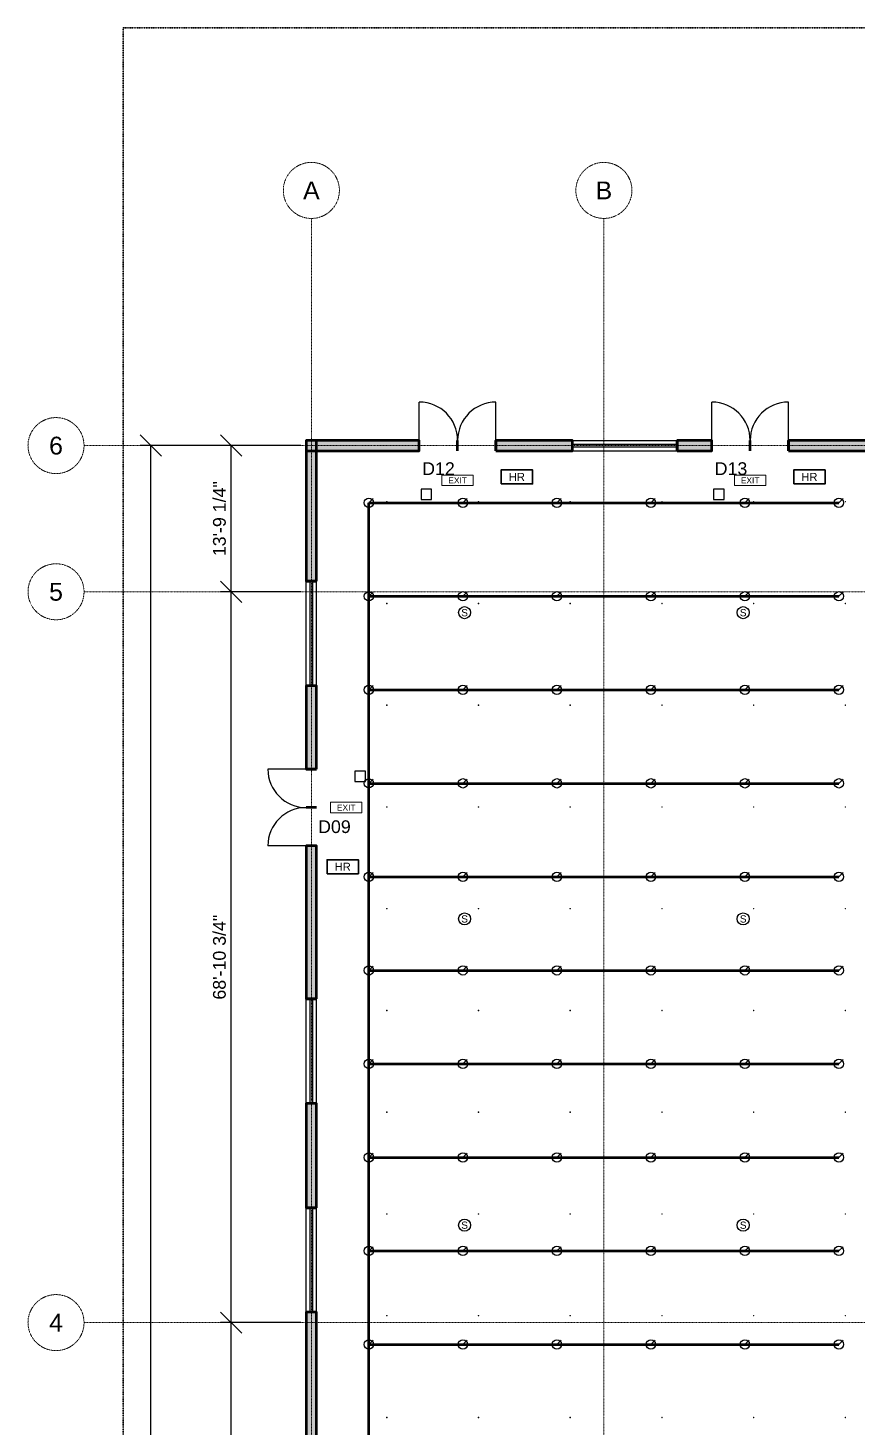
# Model space of a CAD drawing. Header units: inches. Extents: x -108 to 4832, y -12 to 3555.
# Drawn here: x -108 to 829, y 1961 to 3543 of the extents above; entities that cross this region are included whole.
import ezdxf
from ezdxf.enums import TextEntityAlignment as Align

# ---------------------------------------------------------------- set-up
doc = ezdxf.new("R2010")
doc.units = ezdxf.units.IN
doc.header["$LTSCALE"] = 0.03937
doc.header["$MEASUREMENT"] = 0
doc.linetypes.add('CENTER', pattern=[5.08, 3.175, -0.635, 0.635, -0.635])
doc.linetypes.add('PHANTOM', pattern=[6.35, 3.175, -0.635, 0.635, -0.635, 0.635, -0.635])
for name, color, linetype, lineweight in [('A-ANNO-DIMS', 1, 'Continuous', 18), ('A-ANNO-SYMB', 2, 'Continuous', 18), ('A-DOOR', 3, 'Continuous', 25), ('A-GLAZ', 4, 'Continuous', 25), ('A-WALL', 7, 'Continuous', 50), ('A-WALL-PATT', 8, 'Continuous', 9), ('C-PROP-LINE', 1, 'PHANTOM', 35), ('E-ANNO-TEXT', 52, 'Continuous', 18), ('E-FALM', 230, 'Continuous', 25), ('E-LITE-EMER', 40, 'Continuous', 18), ('FP-ANNO-TEXT', 14, 'Continuous', 18), ('FP-HOSE', 20, 'Continuous', 35), ('FP-SPRK-HEAD', 1, 'Continuous', 25), ('FP-SPRK-PIPE', 12, 'Continuous', 50), ('M-HVAC-SCD', 4, 'Continuous', 18), ('S-GRID', 1, 'CENTER', 13)]:
    doc.layers.add(name, color=color, linetype=linetype, lineweight=lineweight)
doc.styles.add('NCS-ARIAL', font='arial.ttf')
doc.dimstyles.new('ARCH-48', dxfattribs={"dimscale": 192, "dimtxt": 0.075, "dimasz": 0.0625, "dimexe": 0.0625, "dimexo": 0.0625, "dimgap": 0.03125, "dimtad": 1, "dimdec": 4, "dimzin": 3, "dimdsep": 46, "dimlunit": 4, "dimtxsty": 'NCS-ARIAL', "dimtsz": 0.0625, "dimcen": 2.5, "dimclrd": 256, "dimclre": 256, "dimclrt": 256, "dimazin": 3, "dimtfac": 1, "dimtmove": 0, "dimatfit": 3, "dimarcsym": 0})

msp = doc.modelspace()

# ---------------------------------------------------------------- hatches: boundary and pattern name
at = {"layer": 'A-WALL-PATT'}
for points in [[(206.69291, 3064.96063), (334.64567, 3064.96063), (334.64567, 3076.77165), (206.69291, 3076.77165)], [(218.50394, 2917.32283), (218.50394, 3076.77165), (206.69291, 3076.77165), (206.69291, 2917.32283)], [(421.25984, 3064.96063), (507.87402, 3064.96063), (507.87402, 3076.77165), (421.25984, 3076.77165)], [(625.98425, 3064.96063), (665.35433, 3064.96063), (665.35433, 3076.77165), (625.98425, 3076.77165)], [(751.9685, 3064.96063), (1181.10236, 3064.96063), (1181.10236, 3076.77165), (751.9685, 3076.77165)], [(218.50394, 2704.72441), (218.50394, 2799.2126), (206.69291, 2799.2126), (206.69291, 2704.72441)], [(218.50394, 2444.88189), (218.50394, 2618.11024), (206.69291, 2618.11024), (206.69291, 2444.88189)], [(218.50394, 2208.66142), (218.50394, 2326.77165), (206.69291, 2326.77165), (206.69291, 2208.66142)], [(218.50394, 1885.82677), (218.50394, 2090.55118), (206.69291, 2090.55118), (206.69291, 1885.82677)]]:
    msp.add_hatch(color=256, dxfattribs=at).paths.add_polyline_path(points)

# ---------------------------------------------------------------- linework, layer by layer
at = {"layer": 'A-DOOR'}
for p, q in [((334.64567, 3076.77165), (334.64567, 3120.07874)), ((421.25984, 3076.77165), (421.25984, 3120.07874)), ((665.35433, 3076.77165), (665.35433, 3120.07874)), ((751.9685, 3076.77165), (751.9685, 3120.07874)), ((206.69291, 2704.72441), (163.38583, 2704.72441)), ((206.69291, 2618.11024), (163.38583, 2618.11024))]:
    msp.add_line(p, q, dxfattribs=at)
for centre, start, end in [((334.64567, 3076.77165), 0, 90), ((421.25984, 3076.77165), 90, 180), ((665.35433, 3076.77165), 0, 90), ((751.9685, 3076.77165), 90, 180), ((206.69291, 2704.72441), 180, -90), ((206.69291, 2618.11024), 90, 180)]:
    msp.add_arc(centre, 43.30709, start, end, dxfattribs=at)
at = {"layer": 'A-GLAZ'}
for p, q in [((507.87402, 3076.77165), (625.98425, 3076.77165)), ((507.87402, 3072.34252), (625.98425, 3072.34252)), ((507.87402, 3069.38976), (625.98425, 3069.38976)), ((507.87402, 3064.96063), (625.98425, 3064.96063)), ((206.69291, 2799.2126), (206.69291, 2917.32283)), ((211.12205, 2799.2126), (211.12205, 2917.32283)), ((214.0748, 2799.2126), (214.0748, 2917.32283)), ((218.50394, 2799.2126), (218.50394, 2917.32283)), ((206.69291, 2326.77165), (206.69291, 2444.88189)), ((211.12205, 2326.77165), (211.12205, 2444.88189)), ((214.0748, 2326.77165), (214.0748, 2444.88189)), ((218.50394, 2326.77165), (218.50394, 2444.88189)), ((206.69291, 2090.55118), (206.69291, 2208.66142)), ((211.12205, 2090.55118), (211.12205, 2208.66142)), ((214.0748, 2090.55118), (214.0748, 2208.66142)), ((218.50394, 2090.55118), (218.50394, 2208.66142))]:
    msp.add_line(p, q, dxfattribs=at)
at = {"layer": 'A-WALL'}
for p, q in [((334.64567, 3064.96063), (334.64567, 3076.77165)), ((377.95276, 3064.96063), (377.95276, 3076.77165)), ((377.95276, 3064.96063), (377.95276, 3076.77165)), ((421.25984, 3064.96063), (421.25984, 3076.77165)), ((507.87402, 3064.96063), (507.87402, 3076.77165)), ((625.98425, 3064.96063), (625.98425, 3076.77165)), ((665.35433, 3064.96063), (665.35433, 3076.77165)), ((708.66142, 3064.96063), (708.66142, 3076.77165)), ((708.66142, 3064.96063), (708.66142, 3076.77165)), ((751.9685, 3064.96063), (751.9685, 3076.77165)), ((218.50394, 2917.32283), (206.69291, 2917.32283)), ((218.50394, 2799.2126), (206.69291, 2799.2126)), ((218.50394, 2704.72441), (206.69291, 2704.72441)), ((218.50394, 2661.41732), (206.69291, 2661.41732)), ((218.50394, 2661.41732), (206.69291, 2661.41732)), ((218.50394, 2618.11024), (206.69291, 2618.11024)), ((218.50394, 2444.88189), (206.69291, 2444.88189)), ((218.50394, 2326.77165), (206.69291, 2326.77165)), ((218.50394, 2208.66142), (206.69291, 2208.66142)), ((218.50394, 2090.55118), (206.69291, 2090.55118))]:
    msp.add_line(p, q, dxfattribs=at)
for points in [[(206.69291, 3064.96063), (334.64567, 3064.96063), (334.64567, 3076.77165), (206.69291, 3076.77165)], [(218.50394, 2917.32283), (218.50394, 3076.77165), (206.69291, 3076.77165), (206.69291, 2917.32283)], [(421.25984, 3064.96063), (507.87402, 3064.96063), (507.87402, 3076.77165), (421.25984, 3076.77165)], [(625.98425, 3064.96063), (665.35433, 3064.96063), (665.35433, 3076.77165), (625.98425, 3076.77165)], [(751.9685, 3064.96063), (1181.10236, 3064.96063), (1181.10236, 3076.77165), (751.9685, 3076.77165)], [(218.50394, 2704.72441), (218.50394, 2799.2126), (206.69291, 2799.2126), (206.69291, 2704.72441)], [(218.50394, 2444.88189), (218.50394, 2618.11024), (206.69291, 2618.11024), (206.69291, 2444.88189)], [(218.50394, 2208.66142), (218.50394, 2326.77165), (206.69291, 2326.77165), (206.69291, 2208.66142)], [(218.50394, 1885.82677), (218.50394, 2090.55118), (206.69291, 2090.55118), (206.69291, 1885.82677)]]:
    msp.add_lwpolyline(points, close=True, dxfattribs=at)
at = {"layer": 'C-PROP-LINE'}
msp.add_lwpolyline([(0, 0), (4724.40945, 0), (4724.40945, 3543.30709), (0, 3543.30709)], close=True, dxfattribs=at)
at = {"layer": 'E-FALM'}
for points in [[(336.61417, 3009.84252), (348.4252, 3009.84252), (348.4252, 3021.65354), (336.61417, 3021.65354)], [(667.32283, 3009.84252), (679.13386, 3009.84252), (679.13386, 3021.65354), (667.32283, 3021.65354)], [(261.81102, 2690.94488), (273.62205, 2690.94488), (273.62205, 2702.75591), (261.81102, 2702.75591)]]:
    msp.add_lwpolyline(points, close=True, dxfattribs=at)
for centre in [(385.82677, 2881.88976), (700.7874, 2881.88976), (385.82677, 2535.43307), (700.7874, 2535.43307), (385.82677, 2188.97638), (700.7874, 2188.97638)]:
    msp.add_circle(centre, 6.80315, dxfattribs=at)
at = {"layer": 'E-LITE-EMER'}
for points in [[(360.23622, 3025.59055), (395.66929, 3025.59055), (395.66929, 3037.40157), (360.23622, 3037.40157)], [(690.94488, 3025.59055), (726.37795, 3025.59055), (726.37795, 3037.40157), (690.94488, 3037.40157)], [(234.25197, 2655.51181), (269.68504, 2655.51181), (269.68504, 2667.32283), (234.25197, 2667.32283)]]:
    msp.add_lwpolyline(points, close=True, dxfattribs=at)
at = {"layer": 'FP-HOSE'}
for points in [[(427.16535, 3027.55906), (462.59843, 3027.55906), (462.59843, 3043.30709), (427.16535, 3043.30709)], [(757.87402, 3027.55906), (793.30709, 3027.55906), (793.30709, 3043.30709), (757.87402, 3043.30709)], [(230.31496, 2586.61417), (265.74803, 2586.61417), (265.74803, 2602.3622), (230.31496, 2602.3622)]]:
    msp.add_lwpolyline(points, close=True, dxfattribs=at)
at = {"layer": 'FP-SPRK-HEAD'}
for p, q in [((277.55906, 3006.16227), (282.32126, 3010.92448)), ((383.85827, 3006.16227), (388.62047, 3010.92448)), ((490.15748, 3006.16227), (494.91969, 3010.92448)), ((596.45669, 3006.16227), (601.2189, 3010.92448)), ((702.75591, 3006.16227), (707.51811, 3010.92448)), ((809.05512, 3006.16227), (813.81732, 3010.92448)), ((277.55906, 2900.37658), (282.32126, 2905.13879)), ((383.85827, 2900.37658), (388.62047, 2905.13879)), ((490.15748, 2900.37658), (494.91969, 2905.13879)), ((596.45669, 2900.37658), (601.2189, 2905.13879)), ((702.75591, 2900.37658), (707.51811, 2905.13879)), ((809.05512, 2900.37658), (813.81732, 2905.13879)), ((277.55906, 2794.59089), (282.32126, 2799.3531)), ((383.85827, 2794.59089), (388.62047, 2799.3531)), ((490.15748, 2794.59089), (494.91969, 2799.3531)), ((596.45669, 2794.59089), (601.2189, 2799.3531)), ((702.75591, 2794.59089), (707.51811, 2799.3531)), ((809.05512, 2794.59089), (813.81732, 2799.3531)), ((277.55906, 2688.8052), (282.32126, 2693.56741)), ((383.85827, 2688.8052), (388.62047, 2693.56741)), ((490.15748, 2688.8052), (494.91969, 2693.56741)), ((596.45669, 2688.8052), (601.2189, 2693.56741)), ((702.75591, 2688.8052), (707.51811, 2693.56741)), ((809.05512, 2688.8052), (813.81732, 2693.56741)), ((277.55906, 2583.01951), (282.32126, 2587.78172)), ((383.85827, 2583.01951), (388.62047, 2587.78172)), ((490.15748, 2583.01951), (494.91969, 2587.78172)), ((596.45669, 2583.01951), (601.2189, 2587.78172)), ((702.75591, 2583.01951), (707.51811, 2587.78172)), ((809.05512, 2583.01951), (813.81732, 2587.78172)), ((277.55906, 2477.23382), (282.32126, 2481.99603)), ((383.85827, 2477.23382), (388.62047, 2481.99603)), ((490.15748, 2477.23382), (494.91969, 2481.99603)), ((596.45669, 2477.23382), (601.2189, 2481.99603)), ((702.75591, 2477.23382), (707.51811, 2481.99603)), ((809.05512, 2477.23382), (813.81732, 2481.99603)), ((277.55906, 2371.44813), (282.32126, 2376.21034)), ((383.85827, 2371.44813), (388.62047, 2376.21034)), ((490.15748, 2371.44813), (494.91969, 2376.21034)), ((596.45669, 2371.44813), (601.2189, 2376.21034)), ((702.75591, 2371.44813), (707.51811, 2376.21034)), ((809.05512, 2371.44813), (813.81732, 2376.21034)), ((277.55906, 2265.66244), (282.32126, 2270.42465)), ((383.85827, 2265.66244), (388.62047, 2270.42465)), ((490.15748, 2265.66244), (494.91969, 2270.42465)), ((596.45669, 2265.66244), (601.2189, 2270.42465)), ((702.75591, 2265.66244), (707.51811, 2270.42465)), ((809.05512, 2265.66244), (813.81732, 2270.42465)), ((277.55906, 2159.87675), (282.32126, 2164.63896)), ((383.85827, 2159.87675), (388.62047, 2164.63896)), ((490.15748, 2159.87675), (494.91969, 2164.63896)), ((596.45669, 2159.87675), (601.2189, 2164.63896)), ((702.75591, 2159.87675), (707.51811, 2164.63896)), ((809.05512, 2159.87675), (813.81732, 2164.63896)), ((277.55906, 2054.09106), (282.32126, 2058.85327)), ((383.85827, 2054.09106), (388.62047, 2058.85327)), ((490.15748, 2054.09106), (494.91969, 2058.85327)), ((596.45669, 2054.09106), (601.2189, 2058.85327)), ((702.75591, 2054.09106), (707.51811, 2058.85327)), ((809.05512, 2054.09106), (813.81732, 2058.85327))]:
    msp.add_line(p, q, dxfattribs=at)
for centre in [(277.55906, 3006.16227), (383.85827, 3006.16227), (490.15748, 3006.16227), (596.45669, 3006.16227), (702.75591, 3006.16227), (809.05512, 3006.16227), (277.55906, 2900.37658), (383.85827, 2900.37658), (490.15748, 2900.37658), (596.45669, 2900.37658), (702.75591, 2900.37658), (809.05512, 2900.37658), (277.55906, 2794.59089), (383.85827, 2794.59089), (490.15748, 2794.59089), (596.45669, 2794.59089), (702.75591, 2794.59089), (809.05512, 2794.59089), (277.55906, 2688.8052), (383.85827, 2688.8052), (490.15748, 2688.8052), (596.45669, 2688.8052), (702.75591, 2688.8052), (809.05512, 2688.8052), (277.55906, 2583.01951), (383.85827, 2583.01951), (490.15748, 2583.01951), (596.45669, 2583.01951), (702.75591, 2583.01951), (809.05512, 2583.01951), (277.55906, 2477.23382), (383.85827, 2477.23382), (490.15748, 2477.23382), (596.45669, 2477.23382), (702.75591, 2477.23382), (809.05512, 2477.23382), (277.55906, 2371.44813), (383.85827, 2371.44813), (490.15748, 2371.44813), (596.45669, 2371.44813), (702.75591, 2371.44813), (809.05512, 2371.44813), (277.55906, 2265.66244), (383.85827, 2265.66244), (490.15748, 2265.66244), (596.45669, 2265.66244), (702.75591, 2265.66244), (809.05512, 2265.66244), (277.55906, 2159.87675), (383.85827, 2159.87675), (490.15748, 2159.87675), (596.45669, 2159.87675), (702.75591, 2159.87675), (809.05512, 2159.87675), (277.55906, 2054.09106), (383.85827, 2054.09106), (490.15748, 2054.09106), (596.45669, 2054.09106), (702.75591, 2054.09106), (809.05512, 2054.09106)]:
    msp.add_circle(centre, 5.29134, dxfattribs=at)
at = {"layer": 'FP-SPRK-PIPE'}
for p, q in [((277.55906, 3006.16227), (383.85827, 3006.16227)), ((277.55906, 2900.37658), (277.55906, 3006.16227)), ((383.85827, 3006.16227), (490.15748, 3006.16227)), ((490.15748, 3006.16227), (596.45669, 3006.16227)), ((596.45669, 3006.16227), (702.75591, 3006.16227)), ((702.75591, 3006.16227), (809.05512, 3006.16227)), ((277.55906, 2900.37658), (383.85827, 2900.37658)), ((277.55906, 2794.59089), (277.55906, 2900.37658)), ((383.85827, 2900.37658), (490.15748, 2900.37658)), ((490.15748, 2900.37658), (596.45669, 2900.37658)), ((596.45669, 2900.37658), (702.75591, 2900.37658)), ((702.75591, 2900.37658), (809.05512, 2900.37658)), ((277.55906, 2794.59089), (383.85827, 2794.59089)), ((277.55906, 2688.8052), (277.55906, 2794.59089)), ((383.85827, 2794.59089), (490.15748, 2794.59089)), ((490.15748, 2794.59089), (596.45669, 2794.59089)), ((596.45669, 2794.59089), (702.75591, 2794.59089)), ((702.75591, 2794.59089), (809.05512, 2794.59089)), ((277.55906, 2688.8052), (383.85827, 2688.8052)), ((277.55906, 2583.01951), (277.55906, 2688.8052)), ((383.85827, 2688.8052), (490.15748, 2688.8052)), ((490.15748, 2688.8052), (596.45669, 2688.8052)), ((596.45669, 2688.8052), (702.75591, 2688.8052)), ((702.75591, 2688.8052), (809.05512, 2688.8052)), ((277.55906, 2583.01951), (383.85827, 2583.01951)), ((277.55906, 2477.23382), (277.55906, 2583.01951)), ((383.85827, 2583.01951), (490.15748, 2583.01951)), ((490.15748, 2583.01951), (596.45669, 2583.01951)), ((596.45669, 2583.01951), (702.75591, 2583.01951)), ((702.75591, 2583.01951), (809.05512, 2583.01951)), ((277.55906, 2477.23382), (383.85827, 2477.23382)), ((277.55906, 2371.44813), (277.55906, 2477.23382)), ((383.85827, 2477.23382), (490.15748, 2477.23382)), ((490.15748, 2477.23382), (596.45669, 2477.23382)), ((596.45669, 2477.23382), (702.75591, 2477.23382)), ((702.75591, 2477.23382), (809.05512, 2477.23382)), ((277.55906, 2371.44813), (383.85827, 2371.44813)), ((277.55906, 2265.66244), (277.55906, 2371.44813)), ((383.85827, 2371.44813), (490.15748, 2371.44813)), ((490.15748, 2371.44813), (596.45669, 2371.44813)), ((596.45669, 2371.44813), (702.75591, 2371.44813)), ((702.75591, 2371.44813), (809.05512, 2371.44813)), ((277.55906, 2265.66244), (383.85827, 2265.66244)), ((277.55906, 2159.87675), (277.55906, 2265.66244)), ((383.85827, 2265.66244), (490.15748, 2265.66244)), ((490.15748, 2265.66244), (596.45669, 2265.66244)), ((596.45669, 2265.66244), (702.75591, 2265.66244)), ((702.75591, 2265.66244), (809.05512, 2265.66244)), ((277.55906, 2159.87675), (383.85827, 2159.87675)), ((277.55906, 2054.09106), (277.55906, 2159.87675)), ((383.85827, 2159.87675), (490.15748, 2159.87675)), ((490.15748, 2159.87675), (596.45669, 2159.87675)), ((596.45669, 2159.87675), (702.75591, 2159.87675)), ((702.75591, 2159.87675), (809.05512, 2159.87675)), ((277.55906, 2054.09106), (383.85827, 2054.09106)), ((277.55906, 1948.30537), (277.55906, 2054.09106)), ((383.85827, 2054.09106), (490.15748, 2054.09106)), ((490.15748, 2054.09106), (596.45669, 2054.09106)), ((596.45669, 2054.09106), (702.75591, 2054.09106)), ((702.75591, 2054.09106), (809.05512, 2054.09106))]:
    msp.add_line(p, q, dxfattribs=at)
at = {"layer": 'M-HVAC-SCD'}
for p, q in [((297.60266, 3007.10772), (298.19786, 3007.70292)), ((297.60266, 3007.70292), (298.19786, 3007.10772)), ((401.2772, 3007.10772), (401.8724, 3007.70292)), ((401.2772, 3007.70292), (401.8724, 3007.10772)), ((504.95174, 3007.10772), (505.54694, 3007.70292)), ((504.95174, 3007.70292), (505.54694, 3007.10772)), ((608.62628, 3007.10772), (609.22149, 3007.70292)), ((608.62628, 3007.70292), (609.22149, 3007.10772)), ((712.30082, 3007.10772), (712.89603, 3007.70292)), ((712.30082, 3007.70292), (712.89603, 3007.10772)), ((815.97537, 3007.10772), (816.57057, 3007.70292)), ((815.97537, 3007.70292), (816.57057, 3007.10772)), ((297.60266, 2891.99711), (298.19786, 2892.59231)), ((297.60266, 2892.59231), (298.19786, 2891.99711)), ((401.2772, 2891.99711), (401.8724, 2892.59231)), ((401.2772, 2892.59231), (401.8724, 2891.99711)), ((504.95174, 2891.99711), (505.54694, 2892.59231)), ((504.95174, 2892.59231), (505.54694, 2891.99711)), ((608.62628, 2891.99711), (609.22149, 2892.59231)), ((608.62628, 2892.59231), (609.22149, 2891.99711)), ((712.30082, 2891.99711), (712.89603, 2892.59231)), ((712.30082, 2892.59231), (712.89603, 2891.99711)), ((815.97537, 2891.99711), (816.57057, 2892.59231)), ((815.97537, 2892.59231), (816.57057, 2891.99711)), ((297.60266, 2776.8865), (298.19786, 2777.4817)), ((297.60266, 2777.4817), (298.19786, 2776.8865)), ((401.2772, 2776.8865), (401.8724, 2777.4817)), ((401.2772, 2777.4817), (401.8724, 2776.8865)), ((504.95174, 2776.8865), (505.54694, 2777.4817)), ((504.95174, 2777.4817), (505.54694, 2776.8865)), ((608.62628, 2776.8865), (609.22149, 2777.4817)), ((608.62628, 2777.4817), (609.22149, 2776.8865)), ((712.30082, 2776.8865), (712.89603, 2777.4817)), ((712.30082, 2777.4817), (712.89603, 2776.8865)), ((815.97537, 2776.8865), (816.57057, 2777.4817)), ((815.97537, 2777.4817), (816.57057, 2776.8865)), ((297.60266, 2661.77589), (298.19786, 2662.37109)), ((297.60266, 2662.37109), (298.19786, 2661.77589)), ((401.2772, 2661.77589), (401.8724, 2662.37109)), ((401.2772, 2662.37109), (401.8724, 2661.77589)), ((504.95174, 2661.77589), (505.54694, 2662.37109)), ((504.95174, 2662.37109), (505.54694, 2661.77589)), ((608.62628, 2661.77589), (609.22149, 2662.37109)), ((608.62628, 2662.37109), (609.22149, 2661.77589)), ((712.30082, 2661.77589), (712.89603, 2662.37109)), ((712.30082, 2662.37109), (712.89603, 2661.77589)), ((815.97537, 2661.77589), (816.57057, 2662.37109)), ((815.97537, 2662.37109), (816.57057, 2661.77589)), ((297.60266, 2546.66528), (298.19786, 2547.26048)), ((297.60266, 2547.26048), (298.19786, 2546.66528)), ((401.2772, 2546.66528), (401.8724, 2547.26048)), ((401.2772, 2547.26048), (401.8724, 2546.66528)), ((504.95174, 2546.66528), (505.54694, 2547.26048)), ((504.95174, 2547.26048), (505.54694, 2546.66528)), ((608.62628, 2546.66528), (609.22149, 2547.26048)), ((608.62628, 2547.26048), (609.22149, 2546.66528)), ((712.30082, 2546.66528), (712.89603, 2547.26048)), ((712.30082, 2547.26048), (712.89603, 2546.66528)), ((815.97537, 2546.66528), (816.57057, 2547.26048)), ((815.97537, 2547.26048), (816.57057, 2546.66528)), ((297.60266, 2431.55467), (298.19786, 2432.14987)), ((297.60266, 2432.14987), (298.19786, 2431.55467)), ((401.2772, 2431.55467), (401.8724, 2432.14987)), ((401.2772, 2432.14987), (401.8724, 2431.55467)), ((504.95174, 2431.55467), (505.54694, 2432.14987)), ((504.95174, 2432.14987), (505.54694, 2431.55467)), ((608.62628, 2431.55467), (609.22149, 2432.14987)), ((608.62628, 2432.14987), (609.22149, 2431.55467)), ((712.30082, 2431.55467), (712.89603, 2432.14987)), ((712.30082, 2432.14987), (712.89603, 2431.55467)), ((815.97537, 2431.55467), (816.57057, 2432.14987)), ((815.97537, 2432.14987), (816.57057, 2431.55467)), ((297.60266, 2316.44406), (298.19786, 2317.03926)), ((297.60266, 2317.03926), (298.19786, 2316.44406)), ((401.2772, 2316.44406), (401.8724, 2317.03926)), ((401.2772, 2317.03926), (401.8724, 2316.44406)), ((504.95174, 2316.44406), (505.54694, 2317.03926)), ((504.95174, 2317.03926), (505.54694, 2316.44406)), ((608.62628, 2316.44406), (609.22149, 2317.03926)), ((608.62628, 2317.03926), (609.22149, 2316.44406)), ((712.30082, 2316.44406), (712.89603, 2317.03926)), ((712.30082, 2317.03926), (712.89603, 2316.44406)), ((815.97537, 2316.44406), (816.57057, 2317.03926)), ((815.97537, 2317.03926), (816.57057, 2316.44406)), ((297.60266, 2201.33345), (298.19786, 2201.92865)), ((297.60266, 2201.92865), (298.19786, 2201.33345)), ((401.2772, 2201.33345), (401.8724, 2201.92865)), ((401.2772, 2201.92865), (401.8724, 2201.33345)), ((504.95174, 2201.33345), (505.54694, 2201.92865)), ((504.95174, 2201.92865), (505.54694, 2201.33345)), ((608.62628, 2201.33345), (609.22149, 2201.92865)), ((608.62628, 2201.92865), (609.22149, 2201.33345)), ((712.30082, 2201.33345), (712.89603, 2201.92865)), ((712.30082, 2201.92865), (712.89603, 2201.33345)), ((815.97537, 2201.33345), (816.57057, 2201.92865)), ((815.97537, 2201.92865), (816.57057, 2201.33345)), ((297.60266, 2086.22283), (298.19786, 2086.81804)), ((297.60266, 2086.81804), (298.19786, 2086.22283)), ((401.2772, 2086.22283), (401.8724, 2086.81804)), ((401.2772, 2086.81804), (401.8724, 2086.22283)), ((504.95174, 2086.22283), (505.54694, 2086.81804)), ((504.95174, 2086.81804), (505.54694, 2086.22283)), ((608.62628, 2086.22283), (609.22149, 2086.81804)), ((608.62628, 2086.81804), (609.22149, 2086.22283)), ((712.30082, 2086.22283), (712.89603, 2086.81804)), ((712.30082, 2086.81804), (712.89603, 2086.22283)), ((815.97537, 2086.22283), (816.57057, 2086.81804)), ((815.97537, 2086.81804), (816.57057, 2086.22283)), ((297.60266, 1971.11222), (298.19786, 1971.70742)), ((297.60266, 1971.70742), (298.19786, 1971.11222)), ((401.2772, 1971.11222), (401.8724, 1971.70742)), ((401.2772, 1971.70742), (401.8724, 1971.11222)), ((504.95174, 1971.11222), (505.54694, 1971.70742)), ((504.95174, 1971.70742), (505.54694, 1971.11222)), ((608.62628, 1971.11222), (609.22149, 1971.70742)), ((608.62628, 1971.70742), (609.22149, 1971.11222)), ((712.30082, 1971.11222), (712.89603, 1971.70742)), ((712.30082, 1971.70742), (712.89603, 1971.11222)), ((815.97537, 1971.11222), (816.57057, 1971.70742)), ((815.97537, 1971.70742), (816.57057, 1971.11222))]:
    msp.add_line(p, q, dxfattribs=at)
for points in [[(297.60266, 3007.10772), (298.19786, 3007.10772), (298.19786, 3007.70292), (297.60266, 3007.70292)], [(401.2772, 3007.10772), (401.8724, 3007.10772), (401.8724, 3007.70292), (401.2772, 3007.70292)], [(504.95174, 3007.10772), (505.54694, 3007.10772), (505.54694, 3007.70292), (504.95174, 3007.70292)], [(608.62628, 3007.10772), (609.22149, 3007.10772), (609.22149, 3007.70292), (608.62628, 3007.70292)], [(712.30082, 3007.10772), (712.89603, 3007.10772), (712.89603, 3007.70292), (712.30082, 3007.70292)], [(815.97537, 3007.10772), (816.57057, 3007.10772), (816.57057, 3007.70292), (815.97537, 3007.70292)], [(297.60266, 2891.99711), (298.19786, 2891.99711), (298.19786, 2892.59231), (297.60266, 2892.59231)], [(401.2772, 2891.99711), (401.8724, 2891.99711), (401.8724, 2892.59231), (401.2772, 2892.59231)], [(504.95174, 2891.99711), (505.54694, 2891.99711), (505.54694, 2892.59231), (504.95174, 2892.59231)], [(608.62628, 2891.99711), (609.22149, 2891.99711), (609.22149, 2892.59231), (608.62628, 2892.59231)], [(712.30082, 2891.99711), (712.89603, 2891.99711), (712.89603, 2892.59231), (712.30082, 2892.59231)], [(815.97537, 2891.99711), (816.57057, 2891.99711), (816.57057, 2892.59231), (815.97537, 2892.59231)], [(297.60266, 2776.8865), (298.19786, 2776.8865), (298.19786, 2777.4817), (297.60266, 2777.4817)], [(401.2772, 2776.8865), (401.8724, 2776.8865), (401.8724, 2777.4817), (401.2772, 2777.4817)], [(504.95174, 2776.8865), (505.54694, 2776.8865), (505.54694, 2777.4817), (504.95174, 2777.4817)], [(608.62628, 2776.8865), (609.22149, 2776.8865), (609.22149, 2777.4817), (608.62628, 2777.4817)], [(712.30082, 2776.8865), (712.89603, 2776.8865), (712.89603, 2777.4817), (712.30082, 2777.4817)], [(815.97537, 2776.8865), (816.57057, 2776.8865), (816.57057, 2777.4817), (815.97537, 2777.4817)], [(297.60266, 2661.77589), (298.19786, 2661.77589), (298.19786, 2662.37109), (297.60266, 2662.37109)], [(401.2772, 2661.77589), (401.8724, 2661.77589), (401.8724, 2662.37109), (401.2772, 2662.37109)], [(504.95174, 2661.77589), (505.54694, 2661.77589), (505.54694, 2662.37109), (504.95174, 2662.37109)], [(608.62628, 2661.77589), (609.22149, 2661.77589), (609.22149, 2662.37109), (608.62628, 2662.37109)], [(712.30082, 2661.77589), (712.89603, 2661.77589), (712.89603, 2662.37109), (712.30082, 2662.37109)], [(815.97537, 2661.77589), (816.57057, 2661.77589), (816.57057, 2662.37109), (815.97537, 2662.37109)], [(297.60266, 2546.66528), (298.19786, 2546.66528), (298.19786, 2547.26048), (297.60266, 2547.26048)], [(401.2772, 2546.66528), (401.8724, 2546.66528), (401.8724, 2547.26048), (401.2772, 2547.26048)], [(504.95174, 2546.66528), (505.54694, 2546.66528), (505.54694, 2547.26048), (504.95174, 2547.26048)], [(608.62628, 2546.66528), (609.22149, 2546.66528), (609.22149, 2547.26048), (608.62628, 2547.26048)], [(712.30082, 2546.66528), (712.89603, 2546.66528), (712.89603, 2547.26048), (712.30082, 2547.26048)], [(815.97537, 2546.66528), (816.57057, 2546.66528), (816.57057, 2547.26048), (815.97537, 2547.26048)], [(297.60266, 2431.55467), (298.19786, 2431.55467), (298.19786, 2432.14987), (297.60266, 2432.14987)], [(401.2772, 2431.55467), (401.8724, 2431.55467), (401.8724, 2432.14987), (401.2772, 2432.14987)], [(504.95174, 2431.55467), (505.54694, 2431.55467), (505.54694, 2432.14987), (504.95174, 2432.14987)], [(608.62628, 2431.55467), (609.22149, 2431.55467), (609.22149, 2432.14987), (608.62628, 2432.14987)], [(712.30082, 2431.55467), (712.89603, 2431.55467), (712.89603, 2432.14987), (712.30082, 2432.14987)], [(815.97537, 2431.55467), (816.57057, 2431.55467), (816.57057, 2432.14987), (815.97537, 2432.14987)], [(297.60266, 2316.44406), (298.19786, 2316.44406), (298.19786, 2317.03926), (297.60266, 2317.03926)], [(401.2772, 2316.44406), (401.8724, 2316.44406), (401.8724, 2317.03926), (401.2772, 2317.03926)], [(504.95174, 2316.44406), (505.54694, 2316.44406), (505.54694, 2317.03926), (504.95174, 2317.03926)], [(608.62628, 2316.44406), (609.22149, 2316.44406), (609.22149, 2317.03926), (608.62628, 2317.03926)], [(712.30082, 2316.44406), (712.89603, 2316.44406), (712.89603, 2317.03926), (712.30082, 2317.03926)], [(815.97537, 2316.44406), (816.57057, 2316.44406), (816.57057, 2317.03926), (815.97537, 2317.03926)], [(297.60266, 2201.33345), (298.19786, 2201.33345), (298.19786, 2201.92865), (297.60266, 2201.92865)], [(401.2772, 2201.33345), (401.8724, 2201.33345), (401.8724, 2201.92865), (401.2772, 2201.92865)], [(504.95174, 2201.33345), (505.54694, 2201.33345), (505.54694, 2201.92865), (504.95174, 2201.92865)], [(608.62628, 2201.33345), (609.22149, 2201.33345), (609.22149, 2201.92865), (608.62628, 2201.92865)], [(712.30082, 2201.33345), (712.89603, 2201.33345), (712.89603, 2201.92865), (712.30082, 2201.92865)], [(815.97537, 2201.33345), (816.57057, 2201.33345), (816.57057, 2201.92865), (815.97537, 2201.92865)], [(297.60266, 2086.22283), (298.19786, 2086.22283), (298.19786, 2086.81804), (297.60266, 2086.81804)], [(401.2772, 2086.22283), (401.8724, 2086.22283), (401.8724, 2086.81804), (401.2772, 2086.81804)], [(504.95174, 2086.22283), (505.54694, 2086.22283), (505.54694, 2086.81804), (504.95174, 2086.81804)], [(608.62628, 2086.22283), (609.22149, 2086.22283), (609.22149, 2086.81804), (608.62628, 2086.81804)], [(712.30082, 2086.22283), (712.89603, 2086.22283), (712.89603, 2086.81804), (712.30082, 2086.81804)], [(815.97537, 2086.22283), (816.57057, 2086.22283), (816.57057, 2086.81804), (815.97537, 2086.81804)], [(297.60266, 1971.11222), (298.19786, 1971.11222), (298.19786, 1971.70742), (297.60266, 1971.70742)], [(401.2772, 1971.11222), (401.8724, 1971.11222), (401.8724, 1971.70742), (401.2772, 1971.70742)], [(504.95174, 1971.11222), (505.54694, 1971.11222), (505.54694, 1971.70742), (504.95174, 1971.70742)], [(608.62628, 1971.11222), (609.22149, 1971.11222), (609.22149, 1971.70742), (608.62628, 1971.70742)], [(712.30082, 1971.11222), (712.89603, 1971.11222), (712.89603, 1971.70742), (712.30082, 1971.70742)], [(815.97537, 1971.11222), (816.57057, 1971.11222), (816.57057, 1971.70742), (815.97537, 1971.70742)]]:
    msp.add_lwpolyline(points, close=True, dxfattribs=at)
at = {"layer": 'S-GRID'}
for p, q in [((212.59843, 357.16535), (212.59843, 3327.87402)), ((543.30709, 357.16535), (543.30709, 3327.87402)), ((-44.40945, 3070.86614), (4768.8189, 3070.86614)), ((-44.40945, 2905.51181), (4768.8189, 2905.51181)), ((-44.40945, 2078.74016), (4768.8189, 2078.74016))]:
    msp.add_line(p, q, dxfattribs=at)
for centre in [(212.59843, 3359.55402), (543.30709, 3359.55402), (-76.08945, 3070.86614), (-76.08945, 2905.51181), (-76.08945, 2078.74016)]:
    msp.add_circle(centre, 31.68, dxfattribs=at)

# ---------------------------------------------------------------- texts
at = {"layer": 'A-ANNO-SYMB', "style": 'NCS-ARIAL'}
for s, p in [('D12', (356.29921, 3044.80063)), ('D13', (687.00787, 3044.80063)), ('D09', (238.66394, 2639.76378))]:
    msp.add_text(s, height=14.4, dxfattribs=at).set_placement(p, align=Align.MIDDLE_CENTER)
at = {"layer": 'E-ANNO-TEXT', "style": 'NCS-ARIAL'}
for p in [(377.95276, 3031.49606), (708.66142, 3031.49606), (251.9685, 2661.41732)]:
    msp.add_text('EXIT', height=6.80315, dxfattribs=at).set_placement(p, align=Align.MIDDLE_CENTER)
at = {"layer": 'E-FALM', "style": 'NCS-ARIAL'}
for p in [(385.82677, 2881.88976), (700.7874, 2881.88976), (385.82677, 2535.43307), (700.7874, 2535.43307), (385.82677, 2188.97638), (700.7874, 2188.97638)]:
    msp.add_text('S', height=8.16378, dxfattribs=at).set_placement(p, align=Align.MIDDLE_CENTER)
at = {"layer": 'FP-ANNO-TEXT', "style": 'NCS-ARIAL'}
for p in [(444.88189, 3035.43307), (775.59055, 3035.43307), (248.0315, 2594.48819)]:
    msp.add_text('HR', height=9.070866, dxfattribs=at).set_placement(p, align=Align.MIDDLE_CENTER)
at = {"layer": 'S-GRID', "style": 'NCS-ARIAL'}
for s, p in [('A', (212.59843, 3359.55402)), ('B', (543.30709, 3359.55402)), ('6', (-76.08945, 3070.86614)), ('5', (-76.08945, 2905.51181)), ('4', (-76.08945, 2078.74016))]:
    msp.add_text(s, height=20.16, dxfattribs=at).set_placement(p, align=Align.MIDDLE_CENTER)

# ---------------------------------------------------------------- dimensions: what is measured, and where the dimension line sits
at = {"layer": 'A-ANNO-DIMS'}
for base, p1, p2, text in [((31.1811, 614.17323), (212.59843, 614.17323), (212.59843, 3070.86614), '204\'-8 3/4"'), ((121.88976, 2905.51181), (212.59843, 2905.51181), (212.59843, 3070.86614), '13\'-9 1/4"'), ((121.88976, 2078.74016), (212.59843, 2078.74016), (212.59843, 2905.51181), '68\'-10 3/4"'), ((121.88976, 1606.29921), (212.59843, 1606.29921), (212.59843, 2078.74016), '39\'-4 1/2"')]:
    msp.add_linear_dim(base=base, p1=p1, p2=p2, angle=90, text=text, dimstyle='ARCH-48', dxfattribs=at).render()

doc.saveas('drawing.dxf')
